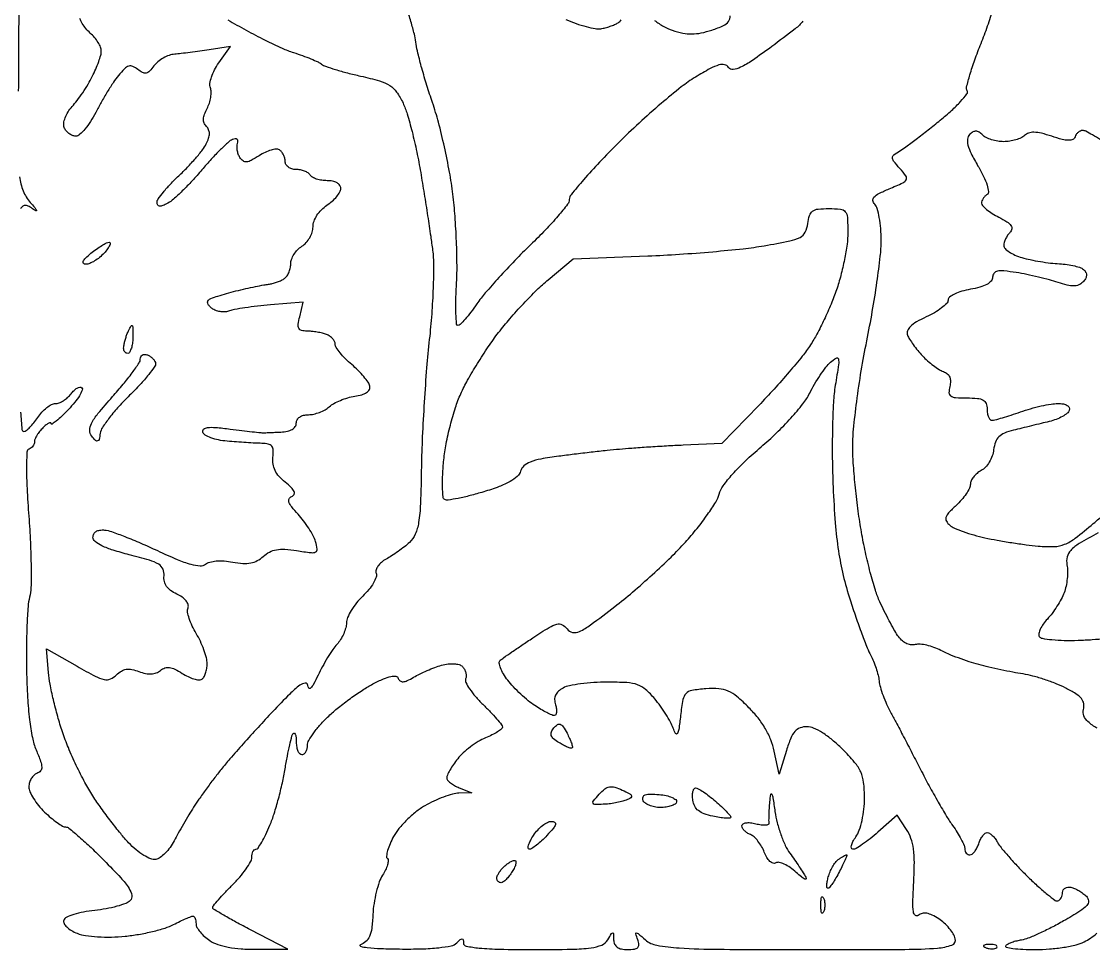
# Model space of a CAD drawing. Extents: x 0 to 102, y 0 to 135.
# Drawn here: x 20.61 to 36.9, y 0 to 14.09 of the extents above; entities that cross this region are included whole.
import ezdxf

# ---------------------------------------------------------------- set-up
doc = ezdxf.new("R2010")
doc.units = 0
doc.header["$MEASUREMENT"] = 0

msp = doc.modelspace()

# ---------------------------------------------------------------- linework, layer by layer
for points in [[(20.574759, 14.69925, -0.00007), (20.574095, 14.568277, -0.000003), (20.571814, 14.131445, -0.000005), (20.569095, 13.612605, -0.000004), (20.566051, 13.033596, 0.002312)], [(34.706906, 14.286603, -0.000007), (34.672027, 14.280646, -0.000002), (34.612564, 14.27049, -0.000002), (34.543914, 14.258766, -0.000002), (34.4745, 14.246912, 0.006245)], [(32.482394, 14.099053, -0.066329), (32.365047, 13.980682, -0.005141), (32.008062, 13.710989, -0.008087), (31.713341, 13.500345, -0.038771), (31.534943, 13.396569, -0.084772), (31.421309, 13.363866, -0.280088), (31.353572, 13.395351, 0.197918), (31.293142, 13.435856, 0.122006), (31.206382, 13.432114, 0.054295), (31.072835, 13.376532, 0.010844), (30.849042, 13.247037, 0.030763), (30.63475, 13.097978, 0.009237), (30.327568, 12.845616, 0.009221), (29.992592, 12.549049, 0.009878), (29.67652, 12.246918, 0.007569), (29.391699, 11.954975, 0.011177), (29.15155, 11.689613, 0.006604), (28.959711, 11.461853, 0.173405), (28.9332, 11.387709, -0.168433), (28.908465, 11.316365, -0.009931), (28.760916, 11.136614, -0.014094), (28.571395, 10.927115, -0.009858), (28.346702, 10.701466, 0.008458), (28.105387, 10.460478, 0.007769), (27.865305, 10.204631, 0.007788), (27.658283, 9.969784, 0.025235), (27.531496, 9.805225, -0.011302), (27.439569, 9.678778, -0.016533), (27.352581, 9.572145, -0.011961), (27.276786, 9.489345, -0.20417), (27.243589, 9.4752, -0.393488), (27.22121, 9.496038, -0.008695), (27.212536, 9.656829, -0.014964), (27.211224, 9.856426, -0.008953), (27.221011, 10.09351, 0.016585), (27.228573, 10.384367, 0.008277), (27.219835, 10.752582, 0.008207), (27.198192, 11.133931, 0.011973), (27.165581, 11.468895, 0.014802), (27.114593, 11.80491, 0.009628), (27.036795, 12.189778, 0.009684), (26.946284, 12.562739, 0.018138), (26.856423, 12.859835, -0.007236), (26.771132, 13.121125, -0.007468), (26.694372, 13.382056, -0.007258), (26.63456, 13.609957, -0.03144), (26.609633, 13.7475, 0.030593), (26.58648, 13.876494, 0.00981), (26.536725, 14.064755, 0.009746), (26.472993, 14.272629, 0.01075)], [(30.228616, 14.107291, 0.029449), (30.369009, 14.016257, 0.049443), (30.497366, 13.959308, 0.030482), (30.657099, 13.917187, 0.050257), (30.79595, 13.903752, 0.049694), (30.935782, 13.918246, 0.029055), (31.098675, 13.961698, 0.022759), (31.276295, 14.029425, 0.139525), (31.351332, 14.090986, 0.152852), (31.379159, 14.179957, 0.029005)], [(36.949862, 3.360655, -0.055071), (36.810462, 3.460334, -0.116317), (36.748719, 3.548974, -0.159481), (36.74288, 3.645324, 0.111567), (36.745842, 3.73353, 0.126693), (36.709833, 3.80988, 0.078991), (36.624864, 3.884464, 0.022755), (36.47243, 3.971185, 0.023837), (36.328014, 4.036385, 0.014669), (36.15256, 4.099851, 0.0147), (35.974948, 4.152533, 0.025368), (35.824165, 4.184391, -0.008167), (35.671653, 4.211172, -0.00468), (35.488544, 4.2482, -0.004674), (35.305102, 4.288881, -0.007756), (35.1513, 4.327024, -0.014556), (35.0043, 4.370525, -0.010362), (34.842212, 4.427415, -0.010474), (34.689721, 4.488183, -0.021859), (34.574284, 4.543077, 0.034564), (34.471908, 4.58861, 0.032106), (34.361702, 4.620922, 0.033676), (34.259894, 4.636692, 0.085743), (34.185676, 4.63039, -0.104078), (34.116456, 4.627039, -0.081099), (34.044804, 4.650854, -0.071732), (33.976947, 4.69991, -0.056057), (33.919032, 4.770133, -0.016825), (33.863793, 4.861458, -0.006208), (33.791904, 4.993701, -0.006145), (33.716928, 5.14013, -0.007353), (33.650061, 5.279899, -0.033071), (33.582927, 5.455375, -0.010273), (33.505192, 5.726994, -0.010221), (33.430572, 6.034915, -0.01109), (33.370787, 6.337399, -0.010061), (33.321741, 6.655816, -0.00729), (33.279449, 7.012165, -0.007369), (33.249198, 7.351878, -0.015923), (33.238122, 7.614, -0.0268), (33.250363, 7.897174, -0.008417), (33.298476, 8.318812, -0.008382), (33.368111, 8.788392, -0.009188), (33.451605, 9.241161, 0.007267), (33.535514, 9.68658, 0.007274), (33.606411, 10.134096, 0.007146), (33.656997, 10.526276, 0.028505), (33.6708, 10.768191, 0.020345), (33.663493, 10.947686, 0.024493), (33.641549, 11.115092, 0.024278), (33.609866, 11.25172, 0.127938), (33.571222, 11.317538, -0.164668), (33.544021, 11.372579, -0.226097), (33.560727, 11.424352, -0.08861), (33.635067, 11.479377, -0.016165), (33.79149, 11.550758, 0.00877), (33.998671, 11.641623, 0.165019), (34.049546, 11.68978, 0.284724), (34.045649, 11.746165, 0.026618), (33.954519, 11.859552, -0.012801), (33.857932, 11.973153, -0.172248), (33.840103, 12.023898, -0.23519), (33.861438, 12.066397, -0.025352), (33.955403, 12.129702, 0.022518), (34.04321, 12.188138, 0.004076), (34.200353, 12.30523, 0.004385), (34.382166, 12.44555, 0.00396), (34.567818, 12.593842, 0.014305), (34.738692, 12.740865, 0.022798), (34.875056, 12.877042, 0.018862), (34.972559, 12.99215, 0.314448), (34.975204, 13.039558, -0.20333), (34.966653, 13.095236, -0.009533), (35.018085, 13.282621, -0.014448), (35.091539, 13.507409, -0.009756), (35.187639, 13.759476, 0.01231), (35.287076, 14.024352, 0.013128), (35.371095, 14.288224, 0.012787)], [(23.746559, 14.118117, 0.009259), (24.024274, 13.960686, 0.008787), (24.312471, 13.810786, 0.00877), (24.571942, 13.6872, 0.030397), (24.7455, 13.620642, -0.01015), (24.881534, 13.574697, -0.01138), (25.010447, 13.524877, -0.010724), (25.118016, 13.477743, -0.058081), (25.172248, 13.444458, 0.083412), (25.232491, 13.411543, 0.009177), (25.38265, 13.36257, 0.011002), (25.565043, 13.311126, 0.008688), (25.764448, 13.263273, -0.014954), (26.053736, 13.190003, -0.072227), (26.208069, 13.12068, -0.099299), (26.311812, 13.021221, -0.041995), (26.408857, 12.853516, -0.037991), (26.471325, 12.689892, -0.010105), (26.545468, 12.420471, -0.010187), (26.617548, 12.109775, -0.010334), (26.676536, 11.797876, -0.001893), (26.729161, 11.476819, -0.001624), (26.782161, 11.138582, -0.001636), (26.82829, 10.831103, -0.004701), (26.857599, 10.6173, -0.031836), (26.871746, 10.393699, -0.009038), (26.865283, 10.045192, -0.009066), (26.843681, 9.65101, -0.009479), (26.808011, 9.2637, 0.007785), (26.7671, 8.835375, 0.004352), (26.729983, 8.313113, 0.00434), (26.701631, 7.784353, 0.007037), (26.687765, 7.334458, -0.004794), (26.67291, 6.770332, -0.030024), (26.645287, 6.483294, -0.062421), (26.59471, 6.307839, -0.104235), (26.506644, 6.182652, -0.019754), (26.429816, 6.116546, -0.012033), (26.334257, 6.04436, -0.012052), (26.235923, 5.977261, -0.020824), (26.150659, 5.926955, 0.051612), (26.080517, 5.87953, 0.065821), (26.027832, 5.822025, 0.080188), (25.99965, 5.763711, 0.165633), (26.001556, 5.713725, -0.183688), (26.001736, 5.655458, -0.043102), (25.958878, 5.565913, -0.038821), (25.888224, 5.464856, -0.029774), (25.796618, 5.365985, 0.031961), (25.701933, 5.262894, 0.032638), (25.621879, 5.149266, 0.034514), (25.566008, 5.041819, 0.102989), (25.5492, 4.961084, -0.067216), (25.538984, 4.88543, -0.035993), (25.507448, 4.796396, -0.035075), (25.461473, 4.708621, -0.04577), (25.407064, 4.636165, 0.03348), (25.342305, 4.554194, 0.012967), (25.263466, 4.43274, 0.01277), (25.184555, 4.296282, 0.015428), (25.117813, 4.164203, -0.011999), (25.051076, 4.029857, -0.075879), (25.005809, 3.968614, -0.447655), (24.979041, 3.970195, -0.158223), (24.963848, 4.011032, 0.432986), (24.924091, 4.045291, 0.134334), (24.841562, 4.012991, 0.036761), (24.687791, 3.879852, 0.006884), (24.42825, 3.612154, 0.003722), (24.207203, 3.374265, 0.003286), (23.980267, 3.123067, 0.003301), (23.778699, 2.893952, 0.01), (23.6457, 2.734415, 0.006548), (23.536492, 2.594232, 0.004708), (23.41809, 2.43498, 0.004755), (23.308274, 2.281285, 0.010233), (23.227257, 2.160393, 0.006849), (23.154666, 2.04364, 0.004228), (23.072362, 1.904481, 0.00424), (22.993345, 1.765563, 0.007595), (22.931157, 1.649948, -0.037522), (22.869977, 1.550901, -0.038277), (22.79505, 1.462813, -0.041145), (22.718161, 1.397099, -0.110614), (22.652413, 1.368942, -0.144515), (22.57737, 1.37668, -0.040762), (22.471473, 1.430643, -0.03685), (22.354559, 1.515247, -0.029267), (22.241406, 1.622494, -0.017099), (22.120474, 1.760521, -0.007979), (21.972891, 1.947063, -0.007894), (21.824119, 2.147892, -0.010946), (21.69764, 2.332805, -0.021897), (21.577266, 2.536276, -0.01191), (21.446599, 2.795682, -0.011847), (21.326034, 3.066313, -0.018374), (21.23629, 3.305705, -0.012393), (21.164548, 3.540002, -0.010042), (21.098933, 3.794555, -0.010178), (21.047906, 4.031827, -0.025749), (21.023288, 4.206529), (20.991589, 4.563758), (21.457921, 4.300576, 0.008128), (21.735504, 4.149814, 0.066508), (21.870735, 4.100685, 0.151882), (21.96497, 4.108791, 0.099863), (22.056344, 4.169487, -0.059207), (22.130903, 4.228208, -0.099715), (22.205435, 4.255421, -0.089103), (22.290594, 4.253169, -0.039809), (22.398608, 4.221671, 0.038052), (22.498985, 4.192017, 0.065533), (22.585716, 4.185037, 0.077818), (22.660439, 4.200643, 0.083067), (22.724967, 4.238189, -0.088131), (22.792515, 4.276588, -0.11892), (22.86217, 4.283886, -0.084451), (22.944792, 4.258251, -0.027679), (23.055466, 4.194191, 0.0318), (23.143545, 4.144174, 0.039869), (23.230974, 4.109942, 0.044353), (23.305998, 4.094356, 0.169025), (23.35199, 4.104577, 0.124101), (23.383547, 4.137103, 0.047424), (23.409958, 4.194909, 0.043246), (23.427927, 4.266066, 0.040677), (23.433884, 4.340743, 0.063011), (23.422331, 4.430814, 0.023951), (23.38467, 4.552, 0.023267), (23.330654, 4.681299, 0.026327), (23.266793, 4.799627, -0.027565), (23.206154, 4.912654, -0.032178), (23.161774, 5.026073, -0.033961), (23.137508, 5.124918, -0.135636), (23.143478, 5.186408, 0.17151), (23.144863, 5.238271, 0.092146), (23.113987, 5.295221, 0.070288), (23.054545, 5.350584, 0.045535), (22.972794, 5.397232, -0.048608), (22.878881, 5.451587, -0.085641), (22.816131, 5.515257, -0.098133), (22.783622, 5.589723, -0.082397), (22.779176, 5.67588, 0.133094), (22.763744, 5.776778, 0.154099), (22.699718, 5.849455, 0.06495), (22.557618, 5.91174, 0.009259), (22.2498, 5.995229, -0.013818), (22.00455, 6.064154, -0.036945), (21.835745, 6.130691, -0.054307), (21.731236, 6.195897, -0.23005), (21.6999, 6.2604, -0.123342), (21.712596, 6.311084, -0.132086), (21.747494, 6.348279, -0.105397), (21.803467, 6.368368, -0.058676), (21.876233, 6.369631, -0.059579), (21.979054, 6.346758, -0.008262), (22.184442, 6.270753, -0.009367), (22.425514, 6.171748, -0.007816), (22.67784, 6.057838, 0.009699), (22.979244, 5.923136, 0.03186), (23.184867, 5.85105, 0.049454), (23.326954, 5.825977, 0.194539), (23.410029, 5.852446, -0.114089), (23.472984, 5.884072, -0.040599), (23.573038, 5.899929, -0.036296), (23.693639, 5.900347, -0.029097), (23.822465, 5.883863, 0.028779), (23.977073, 5.863979, 0.063573), (24.095667, 5.8707, 0.076691), (24.194355, 5.905241, 0.06153), (24.286533, 5.970031, -0.064812), (24.381637, 6.035954, -0.076217), (24.485446, 6.070879, -0.059274), (24.614866, 6.077873, -0.023541), (24.791981, 6.058044, 0.008061), (25.011556, 6.026554, 0.143221), (25.081462, 6.037706, 0.326273), (25.105301, 6.081621, 0.040046), (25.080736, 6.194936, 0.048704), (25.043871, 6.284399, 0.020703), (24.978315, 6.39639, 0.020251), (24.897951, 6.511008, 0.025011), (24.813718, 6.610608, -0.018016), (24.717649, 6.721033, -0.084199), (24.6765, 6.794262, -0.203817), (24.679401, 6.844066, -0.183878), (24.717473, 6.879307, 0.172113), (24.753567, 6.91122, 0.238044), (24.755204, 6.953687, 0.095538), (24.713323, 7.01243, 0.020372), (24.6186, 7.095542, -0.042973), (24.526749, 7.183783, -0.066048), (24.465706, 7.275419, -0.07379), (24.435015, 7.371751, -0.071654), (24.433172, 7.47385, 0.040634), (24.437838, 7.580345, 0.160292), (24.415307, 7.641066, 0.171808), (24.362283, 7.674111, 0.048265), (24.263972, 7.686021, -0.007037), (24.166277, 7.689753, -0.002584), (24.028406, 7.697678, -0.002561), (23.877849, 7.707888, -0.003071), (23.736257, 7.719093, -0.028827), (23.606375, 7.737761, -0.037752), (23.491041, 7.770409, -0.041575), (23.403606, 7.810979, -0.184946), (23.368315, 7.853956, -0.299046), (23.380524, 7.89996, -0.154136), (23.437136, 7.925538, -0.051326), (23.560339, 7.9275, -0.009585), (23.785358, 7.903604, 0.001178), (23.961825, 7.881857, 0.00172), (24.117391, 7.863601, 0.000832), (24.249753, 7.848753, 0.030507), (24.2802, 7.847258, 0.006073), (24.307538, 7.847917, 0.000506), (24.378415, 7.850558, 0.000675), (24.462961, 7.853908, 0.00052), (24.55515, 7.857782, 0.041798), (24.652886, 7.87022, 0.080625), (24.726205, 7.898745, 0.111599), (24.771426, 7.94123, 0.14968), (24.7878, 7.9947, -0.133836), (24.80148, 8.044893, -0.108943), (24.839565, 8.085839, -0.089733), (24.89851, 8.112557, -0.061723), (24.971489, 8.1216, 0.055039), (25.051617, 8.130447, 0.036178), (25.140567, 8.15721, 0.036248), (25.224435, 8.196391, 0.056574), (25.28913, 8.242826, -0.059318), (25.358437, 8.291998, -0.027599), (25.458173, 8.339365, -0.026873), (25.569648, 8.378106, -0.03377), (25.676492, 8.401239, 0.035441), (25.781418, 8.424324, 0.0765), (25.856035, 8.459462, 0.117347), (25.897046, 8.503986, 0.182944), (25.90469, 8.554963, 0.099255), (25.879267, 8.613312, 0.022549), (25.8133, 8.699395, 0.022487), (25.726719, 8.793475, 0.020188), (25.628977, 8.883, -0.02095), (25.533123, 8.971065, -0.026214), (25.452284, 9.060777, -0.026026), (25.393917, 9.141003, -0.147253), (25.379237, 9.191199, 0.119919), (25.369651, 9.231992, 0.065745), (25.340467, 9.274577, 0.059604), (25.297296, 9.312411, 0.058603), (25.246181, 9.339249, 0.031748), (25.183147, 9.35895, 0.017165), (25.103528, 9.375516, 0.017035), (25.020977, 9.386874, 0.025674), (24.948469, 9.3906, -0.061652), (24.866902, 9.400696, -0.219046), (24.826874, 9.432905, -0.151534), (24.816955, 9.49392, -0.026577), (24.839507, 9.609459), (24.894437, 9.828319), (24.396968, 9.788053, 0.007379), (24.197202, 9.768913, 0.00864), (24.008354, 9.744692, 0.007772), (23.849771, 9.719037, 0.051266), (23.7726, 9.696982, -0.074557), (23.714879, 9.683347, -0.048859), (23.64642, 9.68434, -0.048224), (23.57824, 9.698767, -0.065432), (23.52125, 9.725289, -0.049683), (23.477586, 9.759565, -0.080901), (23.449341, 9.797145, -0.115751), (23.440387, 9.831836, -0.204669), (23.451213, 9.858813, -0.104784), (23.490737, 9.884516, -0.01051), (23.597194, 9.922986, -0.012833), (23.727569, 9.963327, -0.009869), (23.871763, 10.000865, -0.00375), (24.021354, 10.035488, -0.004017), (24.168061, 10.06705, -0.003812), (24.29452, 10.092192, -0.018847), (24.366287, 10.103108, 0.032819), (24.423037, 10.113368, 0.020759), (24.487588, 10.132349, 0.020832), (24.549727, 10.156391, 0.035704), (24.598937, 10.182148, 0.094536), (24.638869, 10.218762, 0.052843), (24.672573, 10.275682, 0.050102), (24.695466, 10.342759, 0.057257), (24.7032, 10.410076, -0.087565), (24.715614, 10.480419, -0.053008), (24.752902, 10.556581, -0.051051), (24.807677, 10.62669, -0.061909), (24.8724, 10.679233, 0.070576), (24.937132, 10.733664, 0.05249), (24.991898, 10.809438, 0.053032), (25.029109, 10.893901, 0.077408), (25.0416, 10.9741, -0.08875), (25.056694, 11.058469, -0.054794), (25.101884, 11.148871, -0.051369), (25.169914, 11.233745, -0.053158), (25.2531, 11.30188, 0.035579), (25.334035, 11.363556, 0.039402), (25.402472, 11.434171, 0.042987), (25.450105, 11.503046, 0.130517), (25.4646, 11.55763, 0.162455), (25.449184, 11.603824, 0.102988), (25.406174, 11.64165, 0.078699), (25.339936, 11.666508, 0.05053), (25.258093, 11.6748, -0.037634), (25.175212, 11.681047, -0.041396), (25.096888, 11.699651, -0.045439), (25.033704, 11.726871, -0.130646), (24.9993, 11.7594, 0.111412), (24.967488, 11.791849, 0.050262), (24.914137, 11.819149, 0.046318), (24.849498, 11.837733, 0.046881), (24.782807, 11.844, -0.072596), (24.720059, 11.853159, -0.087407), (24.666836, 11.87981, -0.100487), (24.631256, 11.919419, -0.133682), (24.6186, 11.965907, 0.06434), (24.612051, 12.016587, 0.051791), (24.592656, 12.068038, 0.053416), (24.564086, 12.112541, 0.085149), (24.53028, 12.142399, 0.1639), (24.481499, 12.153752, 0.046216), (24.403742, 12.13891, 0.0413), (24.313638, 12.10463, 0.033501), (24.223537, 12.053869, -0.018862), (24.104476, 11.982124, -0.102187), (24.032817, 11.959884, -0.184205), (23.979955, 11.974347, -0.093292), (23.932046, 12.025427, -0.055584), (23.906831, 12.076801, -0.045106), (23.89134, 12.136213, -0.046772), (23.887181, 12.194339, -0.082335), (23.89608, 12.241542, 0.094277), (23.90205, 12.277923, 0.230071), (23.889884, 12.301428, 0.188598), (23.861254, 12.309293, 0.065511), (23.818886, 12.299123, 0.092909), (23.755952, 12.260391, 0.010724), (23.63497, 12.145766, 0.012615), (23.496175, 12.00139, 0.009982), (23.353291, 11.838645, -0.011451), (23.206723, 11.672688, -0.012504), (23.056837, 11.518531, -0.012019), (22.922466, 11.393251, -0.058809), (22.837397, 11.333936, -0.023863), (22.759108, 11.296727, -0.113525), (22.710572, 11.288402, -0.248393), (22.683448, 11.304776, -0.136012), (22.6728, 11.343197, -0.154594), (22.689953, 11.397348, -0.017095), (22.769337, 11.502271, -0.019552), (22.875574, 11.623157, -0.014641), (23.001436, 11.748023, 0.013383), (23.133879, 11.878759, 0.013106), (23.260091, 12.017287, 0.013101), (23.364351, 12.144515, 0.047279), (23.420476, 12.23289, 0.037117), (23.456363, 12.318453, 0.079084), (23.46812, 12.389025, 0.101529), (23.456453, 12.448061, 0.097284), (23.422403, 12.498757, -0.10344), (23.388927, 12.549936, -0.103215), (23.378729, 12.610282, -0.078095), (23.393053, 12.683123, -0.035353), (23.432877, 12.772128, 0.044002), (23.467112, 12.852329, 0.039397), (23.488337, 12.9403, 0.041566), (23.494523, 13.022725, 0.089798), (23.482722, 13.084991, -0.132484), (23.475881, 13.1512, -0.041854), (23.500118, 13.248505, -0.038452), (23.546677, 13.357216, -0.03433), (23.610899, 13.461931), (23.788182, 13.710902), (23.463141, 13.66158, -0.003337), (23.324246, 13.641451, -0.002741), (23.175657, 13.621758, -0.002768), (23.038918, 13.605167, -0.00733), (22.940912, 13.595279, 0.064121), (22.856807, 13.577004, 0.042989), (22.767156, 13.53611, 0.042957), (22.685721, 13.480429, 0.063561), (22.626306, 13.417697, -0.0329), (22.559168, 13.337513, -0.149667), (22.506669, 13.308091, -0.177814), (22.452057, 13.31569, -0.050672), (22.379822, 13.364209, 0.069295), (22.305596, 13.410164, 0.182988), (22.244195, 13.413483, 0.121276), (22.179342, 13.373782, 0.023563), (22.086819, 13.271012, 0.023813), (22.011316, 13.169232, 0.009653), (21.917906, 13.023924, 0.009525), (21.823261, 12.863485, 0.011957), (21.742006, 12.71115, -0.025549), (21.663696, 12.57348, -0.033616), (21.577949, 12.457218, -0.035635), (21.496681, 12.374063, -0.183426), (21.43751, 12.3516, -0.095086), (21.386489, 12.361391, -0.066842), (21.335413, 12.390141, -0.064585), (21.292029, 12.432647, -0.075199), (21.263542, 12.482805, -0.126989), (21.256238, 12.546722, -0.055515), (21.277483, 12.630009, -0.049632), (21.321444, 12.718768, -0.045366), (21.383201, 12.800055, 0.024622), (21.458153, 12.890656, 0.012619), (21.543452, 13.010982, 0.01251), (21.625247, 13.139604, 0.018393), (21.690004, 13.256849, 0.015784), (21.742368, 13.36916, 0.016588), (21.786616, 13.482724, 0.016455), (21.818204, 13.5829, 0.068243), (21.8268, 13.645587, 0.102935), (21.815164, 13.701507, 0.03693), (21.777098, 13.773897, 0.034746), (21.722348, 13.849398, 0.034603), (21.6576, 13.9167, -0.037426), (21.592855, 13.984764, -0.036075), (21.538102, 14.062525, -0.038294), (21.50019, 14.13813, -0.09737)], [(28.881048, 14.123842, 0.018735), (29.036206, 14.062049, 0.020127), (29.191923, 14.01366, 0.020141), (29.328222, 13.983071, 0.083921), (29.412104, 13.981977, 0.026145), (29.479476, 13.996103, 0.018567), (29.553324, 14.018632, 0.01881), (29.622391, 14.045487, 0.037377), (29.674357, 14.072751, 0.096639), (29.719791, 14.115126, 0.179974)], [(36.998483, 12.295608, 0.01524), (36.879385, 12.36927, 0.01292), (36.77765, 12.42453, 0.118488), (36.729095, 12.4362, 0.104585), (36.694879, 12.428964, 0.070335), (36.66086, 12.407765, 0.066367), (36.632192, 12.376403, 0.071688), (36.613634, 12.339401, -0.204844), (36.579313, 12.300729, -0.117206), (36.517209, 12.287654, -0.058268), (36.417084, 12.301994, -0.015031), (36.260395, 12.348532, 0.018753), (36.103227, 12.393943, 0.053643), (35.990698, 12.40941, 0.082114), (35.907968, 12.398219, 0.122376), (35.845691, 12.360731, -0.087471), (35.794269, 12.324722, -0.036527), (35.71488, 12.294534, -0.034716), (35.623088, 12.273915, -0.037905), (35.532, 12.267, -0.040779), (35.440337, 12.274488, -0.035729), (35.346832, 12.296821, -0.03742), (35.265059, 12.329547, -0.082665), (35.21052, 12.36852, 0.052259), (35.156945, 12.41193, 0.137914), (35.110235, 12.426505, 0.144729), (35.064231, 12.414311, 0.059778), (35.01308, 12.37412, 0.169667), (34.980751, 12.307068, 0.093799), (34.987544, 12.215337, 0.052538), (35.036951, 12.086407, 0.014792), (35.14045, 11.897183, -0.018186), (35.226248, 11.73776, -0.037207), (35.279277, 11.606129, -0.048404), (35.300321, 11.508292, -0.290901), (35.27867, 11.46359, 0.058987), (35.24613, 11.437735, 0.050577), (35.218589, 11.403712, 0.053058), (35.199823, 11.367078, 0.092104), (35.1936, 11.33358, 0.195224), (35.209067, 11.295477, 0.02956), (35.271009, 11.238862, 0.029441), (35.3562, 11.177718, 0.021606), (35.457121, 11.119873, -0.021499), (35.5796, 11.049707, -0.093908), (35.640401, 10.993008, -0.20093), (35.652881, 10.941213, -0.157602), (35.626321, 10.889281, 0.047593), (35.590221, 10.845566, 0.037541), (35.559707, 10.792287, 0.038717), (35.538788, 10.737981, 0.072698), (35.532, 10.691541, 0.197107), (35.550574, 10.646255, 0.050627), (35.612767, 10.594801, 0.043688), (35.701684, 10.545914, 0.032499), (35.80695, 10.507442, 0.019288), (35.933532, 10.475544, 0.011182), (36.087708, 10.446545, 0.011167), (36.243832, 10.42435, 0.018424), (36.37662, 10.41343, -0.024047), (36.495442, 10.402314, -0.02651), (36.60878, 10.380001, -0.027239), (36.702552, 10.350804, -0.107684), (36.75309, 10.31835, -0.098198), (36.780879, 10.276813, -0.126058), (36.787411, 10.231471, -0.109057), (36.771297, 10.183644, -0.060866), (36.733265, 10.135025, -0.095896), (36.669435, 10.091899, -0.096529), (36.594273, 10.075838, -0.065651), (36.495881, 10.087009, -0.021963), (36.356795, 10.128225, 0.016403), (36.22589, 10.168604, 0.00807), (36.057033, 10.211767, 0.007998), (35.880076, 10.25099, 0.011542), (35.72235, 10.279536, 0.013094), (35.534772, 10.304017, 0.074349), (35.434452, 10.299517, 0.180669), (35.383008, 10.267924, 0.167176), (35.3628, 10.209172, -0.185806), (35.340496, 10.151225, -0.084643), (35.275721, 10.100215, -0.056991), (35.170199, 10.057538, -0.02578), (35.0244, 10.0251, 0.028862), (34.894789, 9.995425, 0.042021), (34.785405, 9.953404, 0.049321), (34.708331, 9.90622, 0.234909), (34.686, 9.861312, -0.195205), (34.665475, 9.810743, -0.035554), (34.588495, 9.742047, -0.033585), (34.481174, 9.670132, -0.024904), (34.354067, 9.605016, 0.022509), (34.20586, 9.529985, 0.064616), (34.113714, 9.460989, 0.109994), (34.070376, 9.394831, 0.183838), (34.070559, 9.329138, 0.048427), (34.101113, 9.26796, 0.016214), (34.156977, 9.184956, 0.015962), (34.225139, 9.096535, 0.017571), (34.296743, 9.015517, 0.022564), (34.375181, 8.939952, 0.01955), (34.463844, 8.867882, 0.020004), (34.549384, 8.80893, 0.052898), (34.615983, 8.776121, -0.087525), (34.67424, 8.74225, -0.117755), (34.710316, 8.693301, -0.105154), (34.72278, 8.628893, -0.059419), (34.711866, 8.549775, 0.064825), (34.699922, 8.455713, 0.249363), (34.726855, 8.405452, 0.132657), (34.799692, 8.3808, 0.015644), (34.972233, 8.3754, -0.021111), (35.132992, 8.36861, -0.105568), (35.218804, 8.342554, -0.179151), (35.262841, 8.291435, -0.089379), (35.2782, 8.2062, 0.041787), (35.283623, 8.14142, 0.06134), (35.299927, 8.086703, 0.080607), (35.323877, 8.049581, 0.212348), (35.352164, 8.037, 0.065252), (35.398432, 8.043064, 0.006014), (35.510054, 8.074277, 0.007677), (35.642654, 8.115301, 0.005946), (35.7858, 8.1639, -0.015826), (35.938754, 8.21248, -0.013983), (36.100894, 8.253523, -0.014186), (36.249095, 8.28227, -0.040828), (36.353386, 8.2908, -0.040518), (36.436748, 8.284034, -0.094402), (36.495353, 8.262626, -0.156302), (36.524881, 8.22911, -0.185557), (36.526775, 8.187225, -0.146458), (36.495641, 8.142924, -0.03959), (36.423483, 8.094797, -0.036536), (36.328981, 8.050765, -0.030856), (36.223625, 8.018025, -0.000196), (36.100904, 7.988095, -0.000113), (35.953142, 7.952155, -0.000113), (35.804779, 7.916139, -0.000189), (35.68005, 7.885941, 0.036134), (35.541727, 7.841724, 0.098923), (35.456235, 7.785853, 0.113598), (35.405554, 7.706526, 0.056623), (35.378328, 7.589808, -0.058355), (35.355976, 7.495461, -0.047853), (35.311369, 7.401886, -0.049698), (35.25258, 7.322889, -0.085282), (35.187978, 7.272591, 0.052298), (35.12541, 7.230162, 0.051067), (35.072451, 7.175366, 0.055489), (35.036272, 7.117072, 0.111605), (35.0244, 7.064547, -0.117071), (35.01024, 7.0049, -0.031685), (34.960859, 6.920526, -0.030257), (34.890881, 6.829112, -0.027325), (34.808091, 6.743474, 0.017181), (34.69455, 6.630697, 0.111029), (34.653763, 6.5616, 0.212915), (34.659933, 6.504399, 0.087987), (34.711356, 6.443662, 0.071637), (34.783299, 6.399584, 0.016079), (34.917414, 6.346868, 0.01636), (35.077658, 6.295602, 0.015187), (35.244916, 6.253508, 0.009361), (35.432066, 6.216066, 0.005792), (35.653232, 6.17875, 0.005808), (35.872609, 6.146951, 0.010399), (36.053589, 6.12668, 0.030044), (36.29475, 6.119282, 0.089838), (36.455562, 6.153322, 0.067672), (36.61842, 6.247203, 0.012127), (36.891167, 6.468811, -0.012936), (37.066101, 6.610477, -0.019949)], [(20.586048, 11.735256, 0.06876), (20.639983, 11.519368, 0.08619), (20.748391, 11.344156, -0.009042), (20.814928, 11.266423, -0.06391), (20.841378, 11.224441, -0.689959), (20.833546, 11.216418, -0.060496), (20.797982, 11.237318, 0.034557), (20.728325, 11.283259, 0.114147), (20.675926, 11.298706, 0.168849), (20.634152, 11.28691, 0.102225), (20.598476, 11.249172, 0.119148)], [(20.600424, 8.159802, 0.005227), (20.6204, 7.894648, 0.389344), (20.649652, 7.8678, 0.168082), (20.686514, 7.880552, 0.029521), (20.742232, 7.929928, 0.029127), (20.803239, 7.998318, 0.022536), (20.86168, 8.0793, -0.039032), (20.924236, 8.160226, -0.04148), (20.997444, 8.228672, -0.045269), (21.070018, 8.276055, -0.122591), (21.129253, 8.2908, 0.092444), (21.186506, 8.301477, 0.047272), (21.252127, 8.334251, 0.044765), (21.31548, 8.382127, 0.050745), (21.366406, 8.438717, -0.041465), (21.411953, 8.491253, -0.06678), (21.459386, 8.526591, -0.094991), (21.501195, 8.540331, -0.232432), (21.531049, 8.530151, -0.310971), (21.538006, 8.49244, -0.033725), (21.494253, 8.410012, -0.031939), (21.422445, 8.309274, -0.019902), (21.326466, 8.200486, -0.01047), (21.226235, 8.099907, -0.020871), (21.142088, 8.025439, -0.024843), (21.080361, 7.980144, -0.597448), (21.0654, 7.988195, 0.404924), (21.054118, 7.999842, 0.12857), (21.028123, 7.993922, 0.05385), (20.987283, 7.96674, 0.022642), (20.9385, 7.922186, 0.029796), (20.889935, 7.867459, 0.03094), (20.848877, 7.808007, 0.032546), (20.82012, 7.752426, 0.103464), (20.8116, 7.711693, -0.088286), (20.805538, 7.67763, -0.06873), (20.787821, 7.644372, -0.068239), (20.761592, 7.616939, -0.08428), (20.730651, 7.5999, 0.306528), (20.696917, 7.554658, 0.01007), (20.690826, 7.317665, 0.01424), (20.698078, 7.001343, 0.00606), (20.724977, 6.578456, -0.007385), (20.749198, 6.181049, -0.008993), (20.75968, 5.8084, -0.007772), (20.757989, 5.495759, -0.060574), (20.737409, 5.351756, 0.048156), (20.713794, 5.211422, 0.007231), (20.697786, 4.92594, 0.008065), (20.689172, 4.587214, 0.006884), (20.690768, 4.23, 0.009798), (20.705932, 3.829386, 0.015961), (20.736287, 3.49054, 0.018606), (20.779816, 3.21817, 0.050095), (20.836906, 3.030823, -0.011565), (20.904934, 2.85686, -0.08057), (20.922021, 2.767457, -0.1881), (20.902454, 2.712806, -0.122794), (20.84692, 2.673928, 0.100801), (20.801065, 2.644708, 0.066822), (20.762227, 2.595595, 0.063472), (20.735958, 2.53497, 0.070643), (20.727, 2.471883, 0.105012), (20.743024, 2.39643, 0.033945), (20.796701, 2.294911, 0.032135), (20.873473, 2.187028, 0.03103), (20.964279, 2.088528, 0.016058), (21.061184, 2.00148, 0.020487), (21.156127, 1.927978, 0.018886), (21.238778, 1.873821, 0.136409), (21.284177, 1.8612, -0.173619), (21.335097, 1.842969, -0.006753), (21.489848, 1.712326, -0.011325), (21.670152, 1.548589, -0.007678), (21.868313, 1.354395, -0.008187), (22.122748, 1.088715, -0.042828), (22.247072, 0.929119, -0.099029), (22.289864, 0.821603, -0.246511), (22.265438, 0.743198, -0.107296), (22.19828, 0.699998, -0.022199), (22.063819, 0.656413, -0.02238), (21.900002, 0.619037, -0.019456), (21.725669, 0.594353, 0.021582), (21.556384, 0.569649, 0.030057), (21.407984, 0.532047, 0.0303), (21.294519, 0.488189, 0.208614), (21.255569, 0.444671, 0.207677), (21.259861, 0.397549, 0.075398), (21.301408, 0.342994, 0.058712), (21.371223, 0.289683, 0.041025), (21.460374, 0.246306, 0.056345), (21.587716, 0.212665, 0.021374), (21.770869, 0.193742, 0.020325), (21.979011, 0.189668, 0.019845), (22.188472, 0.20241, 0.01817), (22.393675, 0.230654, 0.01579), (22.606222, 0.274778, 0.016071), (22.796104, 0.327004, 0.044205), (22.924521, 0.379625, -0.007096), (23.022701, 0.428642, -0.009571), (23.112961, 0.470007, -0.007002), (23.189167, 0.50192, -0.095937), (23.218499, 0.5076, -0.227725), (23.236308, 0.499045, -0.074478), (23.25134, 0.473181, -0.056706), (23.261601, 0.4353, -0.037824), (23.265, 0.39043, 0.129345), (23.27933, 0.335963, 0.04334), (23.326254, 0.267543, 0.039712), (23.393729, 0.197561, 0.03607), (23.473523, 0.13663, 0.064635), (23.593548, 0.078511, 0.033586), (23.754881, 0.036505, 0.029014), (23.949389, 0.011163, 0.020014), (24.171473, 0.004161), (24.6609, 0.008322), (24.08985, 0.301427, -0.0057), (23.87095, 0.416955, -0.009051), (23.686546, 0.521345, -0.003622), (23.532756, 0.613627, -0.261501), (23.5188, 0.638487, -0.175151), (23.528723, 0.665945, -0.005712), (23.605779, 0.756508, -0.010323), (23.701436, 0.86189, -0.006923), (23.8149, 0.97854, 0.019282), (23.928265, 1.101002, 0.023606), (24.024021, 1.224109, 0.023055), (24.093447, 1.332958, 0.131161), (24.111, 1.39872, -0.049145), (24.115681, 1.446226, -0.068919), (24.129638, 1.486445, -0.08884), (24.150222, 1.513585, -0.187064), (24.17445, 1.523117, 0.247395), (24.206387, 1.540154, 0.016665), (24.263302, 1.630459, 0.020855), (24.325775, 1.748338, 0.013891), (24.387826, 1.888091, 0.021465), (24.451049, 2.062835, 0.010498), (24.51726, 2.290323, 0.010394), (24.576305, 2.530096, 0.014831), (24.617919, 2.745318, -0.006909), (24.651893, 2.937292, -0.009899), (24.687714, 3.106371, -0.00619), (24.72209, 3.246269, -0.133808), (24.742944, 3.282744, -0.397213), (24.759825, 3.283237, -0.133397), (24.774623, 3.260579, -0.055293), (24.784687, 3.211655, -0.0231), (24.7878, 3.1443, 0.044202), (24.794015, 3.074133, 0.064016), (24.812651, 3.014844, 0.083831), (24.840067, 2.974744, 0.203711), (24.8724, 2.961, 0.162259), (24.90467, 2.971755, 0.096246), (24.932149, 3.002125, 0.077599), (24.950712, 3.047456, 0.058514), (24.957, 3.100999, -0.132244), (24.976596, 3.173795, -0.025503), (25.05171, 3.289218, -0.025536), (25.155985, 3.418436, -0.021131), (25.279419, 3.545149, -0.019497), (25.428284, 3.674995, -0.012628), (25.609823, 3.813868, -0.0127), (25.794318, 3.94073, -0.02339), (25.951441, 4.032833, -0.015781), (26.112574, 4.11104, -0.051131), (26.225347, 4.148178, -0.098285), (26.298725, 4.149648, -0.26754), (26.337069, 4.117433, 0.147437), (26.365825, 4.078969, 0.179355), (26.408774, 4.066566, 0.092575), (26.472793, 4.08349, 0.02311), (26.568711, 4.134562, -0.020897), (26.660205, 4.183799, -0.011936), (26.774392, 4.235897, -0.011907), (26.891977, 4.28291, -0.019313), (26.994205, 4.316552, -0.037158), (27.092624, 4.337017, -0.048992), (27.184172, 4.340023, -0.057336), (27.260024, 4.32625, -0.123428), (27.310629, 4.295931, -0.071226), (27.340915, 4.255523, -0.060592), (27.360696, 4.205989, -0.06289), (27.367502, 4.155232, -0.093795), (27.359533, 4.111282, 0.211952), (27.362362, 4.056212, 0.03083), (27.420501, 3.957139, 0.030437), (27.508533, 3.842098, 0.021751), (27.619944, 3.724295, -0.009301), (27.734137, 3.60942, -0.013405), (27.830446, 3.503308, -0.009098), (27.905874, 3.41229, -0.170063), (27.918, 3.377668, -0.230257), (27.904257, 3.349407, -0.024209), (27.842604, 3.305659, -0.026064), (27.759661, 3.258541, -0.017951), (27.661333, 3.213612, 0.038585), (27.550924, 3.157552, 0.024337), (27.431201, 3.076412, 0.024397), (27.320617, 2.984569, 0.040627), (27.238333, 2.89584, 0.016016), (27.174649, 2.809314, 0.019446), (27.12086, 2.724197, 0.018357), (27.081578, 2.650189, 0.113298), (27.072, 2.608465, 0.179322), (27.084741, 2.574082, 0.046492), (27.127915, 2.532373, 0.041236), (27.189482, 2.490901, 0.032055), (27.26235, 2.456036), (27.4527, 2.379525), (27.257961, 2.374162, 0.061116), (27.161153, 2.35957, 0.020642), (27.02522, 2.315581, 0.020179), (26.877494, 2.254062, 0.021823), (26.739115, 2.182268, 0.037353), (26.604008, 2.090449, 0.02615), (26.466036, 1.968493, 0.026496), (26.345509, 1.836937, 0.048711), (26.26461, 1.716462, 0.022491), (26.211091, 1.605392, 0.03258), (26.174897, 1.502719, 0.034004), (26.157508, 1.419418, 0.23499), (26.170402, 1.380998, -0.216696), (26.18344, 1.346213, -0.05231), (26.172606, 1.284109, -0.044274), (26.143747, 1.20875, -0.031466), (26.098997, 1.130069, 0.061299), (26.048472, 1.027473, 0.023093), (26.002786, 0.873798, 0.022464), (25.967973, 0.700159, 0.02542), (25.95065, 0.531116, -0.017757), (25.932596, 0.323644, -0.067574), (25.899592, 0.198193, -0.111623), (25.844745, 0.120469, -0.105279), (25.7607, 0.071883, 0.744558), (25.761208, 0.050352, 0.04032), (25.866106, 0.03055, 0.016823), (26.074269, 0.015465, 0.006921), (26.35713, 0.008433, 0.009453), (26.692205, 0.011077, 0.020038), (26.951127, 0.028416, 0.021887), (27.141376, 0.057307, 0.148816), (27.22428, 0.10152, -0.018208), (27.276848, 0.150393, -0.180052), (27.30465, 0.16074, -0.354955), (27.321044, 0.147424, -0.051663), (27.3258, 0.10152, 0.359847), (27.366879, 0.051833, 0.023262), (27.566387, 0.023189, 0.019004), (27.878789, 0.005023, 0.00502), (28.379096, 0, 0.004031), (28.974239, 0.004798, 0.028276), (29.263512, 0.025854, 0.064141), (29.427465, 0.068997, 0.165993), (29.518624, 0.14805, -0.004477), (29.575752, 0.244144, -0.262137), (29.592904, 0.2538, -0.400998), (29.604457, 0.242759, -0.006989), (29.607427, 0.14805, 0.102282), (29.622054, 0.083015, 0.134503), (29.66072, 0.036404, 0.105712), (29.725859, 0.008843, 0.047442), (29.818845, 0, 0.031092), (29.922222, 0.006435, 0.161023), (29.973231, 0.030676, 0.227392), (29.989911, 0.074899, 0.065892), (29.9737, 0.14805, -0.009815), (29.941978, 0.240644, -0.508351), (29.951573, 0.2538, -0.178359), (29.977397, 0.244286, -0.00331), (30.088766, 0.14805, 0.136806), (30.263474, 0.064232, 0.02883), (30.602882, 0.024078, 0.013474), (31.202265, 0.004189, 0.001556), (32.548591, 0, 0.001047), (34.030788, 0.003105, 0.017304), (34.524742, 0.022277, 0.067466), (34.745194, 0.068832, 0.388934), (34.796143, 0.16526, 0.07485), (34.764783, 0.238372, 0.03508), (34.704426, 0.322072, 0.033762), (34.627516, 0.402606, 0.040241), (34.544602, 0.46702, 0.032116), (34.444702, 0.523667, 0.072082), (34.361813, 0.550009, 0.099069), (34.292504, 0.547672, 0.115896), (34.233713, 0.5184, -0.374267), (34.188875, 0.519455, -0.175193), (34.159733, 0.574869, -0.041773), (34.15162, 0.725593, -0.006682), (34.164336, 1.020597, 0.01263), (34.173645, 1.318979, 0.034966), (34.160222, 1.528496, 0.049085), (34.122543, 1.688001, 0.062575), (34.056178, 1.823633), (33.914833, 2.039353), (33.620673, 1.781076, -0.013472), (33.501704, 1.682167, -0.017613), (33.387526, 1.598669, -0.015291), (33.289254, 1.536284, -0.134565), (33.240059, 1.5228, -0.333178), (33.218632, 1.538861, -0.130863), (33.217687, 1.578032, -0.064378), (33.240819, 1.638619, -0.029438), (33.285303, 1.710824, 0.069689), (33.336971, 1.812072, 0.028478), (33.379119, 1.961021, 0.027023), (33.407502, 2.131691, 0.027697), (33.417, 2.303024, 0.027727), (33.403927, 2.538584, 0.079344), (33.360434, 2.696205, 0.070691), (33.266943, 2.84247, 0.01888), (33.0786, 3.0456, 0.023624), (32.927882, 3.182711, 0.032061), (32.778923, 3.290595, 0.036249), (32.644649, 3.362259, 0.104828), (32.542091, 3.384, 0.08803), (32.437703, 3.365478, 0.127577), (32.36107, 3.312486, 0.081777), (32.29808, 3.209477, 0.020792), (32.231784, 3.02445), (32.119585, 2.6649), (32.046462, 3.01308, 0.044147), (31.995062, 3.182088, 0.036105), (31.911899, 3.351791, 0.03416), (31.799787, 3.517034, 0.030253), (31.661889, 3.672711, 0.019843), (31.478465, 3.842127, 0.073323), (31.345216, 3.925602, 0.086907), (31.205753, 3.959715, 0.035008), (31.008969, 3.959031, 0.021162), (30.794132, 3.934045, 0.164657), (30.70611, 3.887718, 0.146462), (30.659062, 3.794882, 0.01566), (30.623301, 3.5532, -0.005261), (30.59655, 3.342187, -0.098993), (30.574764, 3.279395, -0.582813), (30.548949, 3.279805, -0.04002), (30.511706, 3.363306, 0.040253), (30.471164, 3.454088, 0.015736), (30.401486, 3.572483, 0.015457), (30.317691, 3.696472, 0.018571), (30.231134, 3.807456, 0.037329), (30.093341, 3.948391, 0.096092), (29.971016, 4.020136, 0.070863), (29.809144, 4.052505, 0.013969), (29.512318, 4.0608, 0.016015), (29.306438, 4.054204, 0.017116), (29.105946, 4.034435, 0.016925), (28.935454, 4.005808, 0.072927), (28.838973, 3.971048, 0.058914), (28.767246, 3.921014, 0.104501), (28.724623, 3.863258, 0.111228), (28.710536, 3.795835, 0.07307), (28.723335, 3.717248, -0.03675), (28.738307, 3.654402, -0.066226), (28.739794, 3.601553, -0.104674), (28.728459, 3.566494, -0.270728), (28.706251, 3.553757, -0.101522), (28.666824, 3.562178, -0.01414), (28.590896, 3.59802, -0.015696), (28.502426, 3.646433, -0.012734), (28.410658, 3.703656, -0.027277), (28.310483, 3.777864, -0.015014), (28.19601, 3.878698, -0.014931), (28.085709, 3.988258, -0.023103), (27.997922, 4.089832, -0.030997), (27.931976, 4.185291, -0.046893), (27.888188, 4.276207, -0.058526), (27.870167, 4.350419, -0.248215), (27.885964, 4.391721, -0.026042), (27.935225, 4.430495, -0.002457), (28.061302, 4.518584, -0.003141), (28.212898, 4.621996, -0.002468), (28.378473, 4.732241, -0.008031), (28.628514, 4.891254, -0.074219), (28.746263, 4.941343, -0.190137), (28.825829, 4.931607, -0.110923), (28.899206, 4.867447, 0.192958), (28.982184, 4.815633, 0.155116), (29.087343, 4.829469, 0.049437), (29.257531, 4.930881, 0.005346), (29.623134, 5.207015, 0.012317), (29.893959, 5.427009, 0.008136), (30.194619, 5.692364, 0.008189), (30.478655, 5.960041, 0.01569), (30.696058, 6.185464, 0.014809), (30.873451, 6.393403, 0.01611), (31.033108, 6.605855, 0.015756), (31.157698, 6.795717, 0.072486), (31.209361, 6.916392, -0.094039), (31.268975, 7.040656, -0.022986), (31.412528, 7.217886, -0.021346), (31.608292, 7.419998, -0.014836), (31.845382, 7.631745, 0.017482), (32.077301, 7.841091, 0.016379), (32.299297, 8.070582, 0.016605), (32.482701, 8.287081, 0.052593), (32.584191, 8.44734, -0.017738), (32.658367, 8.584774, -0.01561), (32.745163, 8.72272, -0.015876), (32.831317, 8.842239, -0.044756), (32.901133, 8.917818, -0.047576), (32.987261, 8.982009, -0.518424), (33.020719, 8.967421, -0.088438), (33.022975, 8.882844, -0.003304), (32.973268, 8.567523, 0.027334), (32.945293, 8.310244, 0.007973), (32.930272, 7.912075, 0.007986), (32.927669, 7.462478, 0.008472), (32.939625, 7.0218, 0.008634), (32.973075, 6.477095, 0.017676), (33.021724, 6.052012, 0.020958), (33.093338, 5.682054, 0.019788), (33.196791, 5.312126, 0.005302), (33.285083, 5.048228, 0.005834), (33.376272, 4.794592, 0.005463), (33.459037, 4.579759, 0.02928), (33.512144, 4.466126, -0.027194), (33.553867, 4.377815, -0.017955), (33.592485, 4.272374, -0.018086), (33.62272, 4.166833, -0.033079), (33.638453, 4.078727, 0.043609), (33.657241, 3.984953, 0.017007), (33.698715, 3.85934, 0.016683), (33.753087, 3.725655, 0.019901), (33.813422, 3.603704, -0.003431), (33.892374, 3.456527, -0.001033), (34.010413, 3.231691, -0.001036), (34.141778, 2.978936, -0.001125), (34.268507, 2.732506, 0.006151), (34.397538, 2.48768, 0.005698), (34.535814, 2.239742, 0.005694), (34.663895, 2.021903, 0.018969), (34.754957, 1.883169, -0.015452), (34.825725, 1.776987, -0.018441), (34.885502, 1.672607, -0.017448), (34.92908, 1.582006, -0.103728), (34.9398, 1.53089, 0.083773), (34.945773, 1.495492, 0.092988), (34.962977, 1.465428, 0.10053), (34.988604, 1.445323, 0.116732), (35.018699, 1.4382, 0.170109), (35.052784, 1.450142, 0.058089), (35.090196, 1.487903, 0.0497), (35.124932, 1.542647, 0.039709), (35.1513, 1.6074, -0.038213), (35.177445, 1.672158, -0.048443), (35.211529, 1.726898, -0.056581), (35.247995, 1.764748, -0.174486), (35.280924, 1.7766, -0.144072), (35.31561, 1.766394, -0.047189), (35.357911, 1.73311, -0.042453), (35.400351, 1.685205, -0.03679), (35.436392, 1.62855, 0.048765), (35.489834, 1.548815, 0.00871), (35.606194, 1.412159, 0.009338), (35.748821, 1.256409, 0.008308), (35.90274, 1.0998, 0.010493), (36.055706, 0.955441, 0.015926), (36.195125, 0.837143, 0.010586), (36.3138, 0.746814, 0.240034), (36.354922, 0.74025, 0.124512), (36.380226, 0.756137, 0.065855), (36.402225, 0.786251, 0.059162), (36.417809, 0.825136, 0.056725), (36.424145, 0.86715, -0.123406), (36.435209, 0.90535, -0.122239), (36.463009, 0.933975, -0.109365), (36.503765, 0.948341, -0.083991), (36.551045, 0.946139, -0.051638), (36.606336, 0.92798, -0.026591), (36.671244, 0.894708, -0.026117), (36.735034, 0.853, -0.035653), (36.787432, 0.808636, -0.190712), (36.818427, 0.739238, -0.200188), (36.792703, 0.669199, -0.066732), (36.686422, 0.581413, -0.009358), (36.441416, 0.435081, -0.011221), (36.252313, 0.33245, -0.012205), (36.063964, 0.241376, -0.011741), (35.899335, 0.171286, -0.056956), (35.801514, 0.144715, 0.024125), (35.728096, 0.129856, 0.024455), (35.65679, 0.108046, 0.025155), (35.596887, 0.083, 0.084971), (35.56238, 0.05858, 0.588083), (35.568885, 0.035772, 0.025324), (35.671417, 0.017208, 0.021361), (35.823396, 0.004142, 0.010761), (36.01583, 0, 0.020259), (36.228432, 0.008618, 0.019122), (36.443809, 0.034427, 0.01949), (36.632597, 0.072005, 0.060856), (36.753759, 0.117198, 0.028571), (36.84878, 0.173603, 0.020947), (36.947515, 0.246309, 0.02129)], [(36.964937, 6.329577, 0.010062), (36.678328, 6.165143, 0.064853), (36.547829, 6.061645, 0.135104), (36.494014, 5.963643, 0.105357), (36.49113, 5.841682, -0.045475), (36.500219, 5.7467, -0.02627), (36.494705, 5.631948, -0.02608), (36.476927, 5.516419, -0.039326), (36.448457, 5.418682, -0.032666), (36.404759, 5.322733, -0.018379), (36.340086, 5.21221, -0.018281), (36.266299, 5.104988, -0.028359), (36.194301, 5.018813, 0.033317), (36.13186, 4.942553, 0.044956), (36.086835, 4.865645, 0.052606), (36.063584, 4.798782, 0.198323), (36.070593, 4.755895, 0.21598), (36.115403, 4.725775, 0.016274), (36.264179, 4.705745, 0.020148), (36.450046, 4.694395, 0.01385), (36.661193, 4.695872, 0.00905), (36.875378, 4.70719, 0.011819), (37.070677, 4.725707, 0.009492)]]:
    msp.add_lwpolyline(points, format="xyb")
for points in [[(32.872719, 11.2518, -0.024794), (33.054212, 11.242795, -0.203415), (33.125331, 11.203895, -0.155433), (33.157062, 11.119729, -0.013035), (33.1632, 10.884344, -0.033967), (33.151228, 10.708318, -0.014973), (33.112709, 10.478075, -0.014739), (33.05714, 10.235479, -0.01918), (32.991317, 10.017302, -0.016002), (32.90919, 9.80132, -0.01146), (32.804228, 9.565195, -0.01159), (32.693768, 9.34468, -0.024265), (32.595787, 9.179762, -0.023401), (32.472541, 9.011221, -0.007384), (32.273205, 8.771151, -0.007357), (32.042664, 8.509587, -0.008101), (31.811695, 8.26332), (31.25125, 7.684832), (30.663275, 7.657584, 0.002499), (30.410284, 7.644593, 0.001963), (30.136187, 7.628064, 0.001984), (29.881455, 7.610683, 0.004886), (29.6946, 7.595352, 0.003808), (29.510778, 7.577047, 0.001663), (29.267148, 7.550091, 0.001645), (29.008583, 7.51975, 0.002196), (28.774044, 7.4904, 0.012218), (28.501139, 7.448227, 0.048679), (28.338334, 7.402285, 0.088511), (28.242262, 7.343531, 0.148471), (28.193161, 7.263547, -0.149663), (28.144395, 7.184523, -0.052672), (28.034418, 7.106749, -0.038004), (27.866851, 7.029023, -0.016344), (27.633217, 6.950131, -0.010135), (27.42917, 6.893066, -0.014405), (27.245525, 6.8513, -0.010358), (27.092956, 6.824467, -0.166063), (27.042108, 6.833496, -0.251196), (27.016113, 6.87372, -0.014277), (27.008021, 7.026365, -0.019076), (27.01063, 7.216309, -0.012593), (27.027444, 7.434046, -0.022403), (27.064045, 7.681151, -0.014881), (27.127035, 7.960726, -0.014993), (27.204577, 8.229023, -0.028108), (27.285694, 8.439698, -0.021753), (27.389177, 8.64482, -0.010713), (27.537444, 8.896623, -0.010609), (27.702808, 9.151908, -0.015209), (27.860851, 9.370298, -0.01444), (28.031837, 9.579282, -0.009992), (28.236599, 9.805984, -0.010085), (28.442277, 10.016092, -0.020321), (28.614193, 10.171574), (28.9931, 10.487249), (30.1264, 10.532652, 0.006393), (30.606811, 10.558055, 0.005435), (31.113177, 10.596858, 0.005484), (31.573427, 10.642256, 0.015369), (31.8942, 10.687467, 0.007051), (32.280672, 10.759735, 0.068156), (32.437964, 10.814503, 0.159756), (32.516054, 10.893, 0.087425), (32.555469, 11.024339, -0.04602), (32.581615, 11.147534, -0.163347), (32.62822, 11.212139, -0.130813), (32.711278, 11.243581, -0.025438)], [(21.945662, 10.741385, -0.405799), (21.961015, 10.727528, -0.124848), (21.954754, 10.693671, -0.053421), (21.922633, 10.639842, -0.022709), (21.8691, 10.575, -0.036027), (21.801415, 10.510254, -0.035437), (21.724778, 10.455503, -0.037653), (21.650776, 10.417518, -0.100071), (21.592816, 10.4058, -0.178022), (21.556918, 10.419, -0.336211), (21.550617, 10.447521, -0.093424), (21.586229, 10.497661, -0.018085), (21.669378, 10.572185, -0.016517), (21.751457, 10.636093, -0.019761), (21.832922, 10.690522, -0.018873), (21.904214, 10.730564, -0.109754)], [(22.292202, 9.4752, -0.383416), (22.301367, 9.466961, -0.012282), (22.305779, 9.413089, -0.017948), (22.307231, 9.344832, -0.010754), (22.3043, 9.26376, -0.028267), (22.295012, 9.182752, -0.043234), (22.277045, 9.114413, -0.052544), (22.253927, 9.06637, -0.259705), (22.22865, 9.05226, -0.1217), (22.204451, 9.058214, -0.10085), (22.183838, 9.075036, -0.091497), (22.169992, 9.100214, -0.080249), (22.1652, 9.129881, -0.04425), (22.168652, 9.168809, -0.015326), (22.180284, 9.224052, -0.015089), (22.196893, 9.284449, -0.016969), (22.216551, 9.341381, -0.014808), (22.23799, 9.392657, -0.022227), (22.259956, 9.435891, -0.018488), (22.280183, 9.468772, -0.250641)], [(22.519462, 9.032813, -0.060695), (22.560052, 9.013555, -0.046526), (22.598957, 8.983534, -0.047617), (22.63052, 8.947939, -0.077283), (22.649006, 8.912081, -0.2368), (22.641372, 8.859164, -0.015241), (22.545655, 8.730283, -0.019651), (22.415828, 8.578803, -0.01318), (22.256334, 8.415705, 0.016091), (22.093026, 8.246751, 0.019351), (21.951115, 8.077421, 0.018362), (21.843752, 7.927702, 0.109784), (21.80954, 7.838626, -0.018137), (21.792261, 7.74592, -0.265035), (21.770683, 7.722227, -0.286019), (21.740654, 7.729679, -0.020359), (21.680644, 7.796777, -0.177183), (21.649767, 7.884551, -0.119286), (21.676311, 7.98854, -0.051389), (21.775899, 8.137259, -0.008809), (21.997894, 8.395345, 0.009695), (22.15921, 8.58356, 0.013589), (22.2953, 8.75818, 0.009857), (22.400662, 8.907293, 0.149965), (22.419, 8.967058, -0.109617), (22.426814, 9.00227, -0.139526), (22.448511, 9.027311, -0.132345), (22.481132, 9.03799, -0.094019)], [(28.899087, 3.284102, -0.015481), (28.937305, 3.207048, -0.023556), (28.965178, 3.137742, -0.020187), (28.982326, 3.081287, -0.266003), (28.976816, 3.061016, -0.274824), (28.957177, 3.056022, -0.024219), (28.90679, 3.073611, -0.026321), (28.844853, 3.102535, -0.017181), (28.776539, 3.142002, -0.034202), (28.694846, 3.201145, -0.13596), (28.659939, 3.251567, -0.184786), (28.661505, 3.303439, -0.07441), (28.698811, 3.365089, -0.065673), (28.752555, 3.414847, -0.25535), (28.796049, 3.419904, -0.152696), (28.839731, 3.384049, -0.02226)], [(29.73718, 2.422336, -0.011827), (29.850733, 2.36554, -0.180496), (29.879406, 2.333255, -0.369866), (29.869143, 2.304194, -0.035849), (29.79649, 2.268996, -0.033614), (29.726789, 2.246494, -0.016138), (29.634889, 2.226637, -0.01592), (29.537283, 2.212017, -0.021911), (29.448838, 2.205546, -0.011371), (29.321356, 2.204721, -0.30536), (29.294927, 2.223153, -0.272978), (29.30045, 2.256545, -0.009671), (29.389528, 2.358886, -0.040849), (29.473745, 2.437907, -0.123473), (29.544843, 2.47019, -0.119067), (29.624331, 2.465694, -0.036671)], [(30.851966, 2.453297, -0.131292), (30.891351, 2.442711, -0.015436), (30.969274, 2.394447, -0.017636), (31.059788, 2.329736, -0.013589), (31.15395, 2.253104, -0.009881), (31.243087, 2.173324, -0.014341), (31.318259, 2.099182, -0.009852), (31.377052, 2.035297, -0.183057), (31.3866, 2.010092, -0.402249), (31.373067, 1.995992, -0.022049), (31.305833, 1.996198, -0.024251), (31.217089, 2.004713, -0.014107), (31.11165, 2.023068, -0.036843), (30.982428, 2.059418, -0.082674), (30.893905, 2.109266, -0.103505), (30.838452, 2.176907, -0.084455), (30.809666, 2.266183, -0.034653), (30.804339, 2.33791, -0.056856), (30.81094, 2.398375, -0.080023), (30.827447, 2.43946, -0.263493)], [(30.298888, 2.353686, -0.028686), (30.406275, 2.33715, -0.047729), (30.493512, 2.309635, -0.064283), (30.550487, 2.276306, -0.295269), (30.562614, 2.2419, -0.197219), (30.539156, 2.209372, -0.056498), (30.481887, 2.182151, -0.04753), (30.404309, 2.163509, -0.035225), (30.316284, 2.1573, -0.046254), (30.227016, 2.165576, -0.05406), (30.145572, 2.190137, -0.062424), (30.08333, 2.226239, -0.149954), (30.052558, 2.269086, -0.18377), (30.054427, 2.317795, -0.212655), (30.08816, 2.349213, -0.087531), (30.165004, 2.361315, -0.019257)], [(32.057204, 2.096001, 0.028891), (32.091087, 1.925764, 0.02226), (32.146834, 1.74474, 0.022726), (32.214386, 1.579794, 0.04885), (32.283977, 1.461501, -0.00505), (32.354691, 1.362298, -0.004576), (32.42578, 1.258396, -0.004585), (32.487709, 1.164225, -0.014615), (32.526618, 1.0998, -0.216736), (32.528773, 1.075155, -0.448895), (32.512936, 1.068696, -0.057113), (32.459715, 1.102861, -0.013401), (32.379405, 1.172113, 0.032628), (32.288931, 1.244259, 0.043957), (32.198084, 1.296283, 0.051067), (32.119371, 1.32326, 0.197952), (32.069504, 1.315073, -0.22325), (32.027956, 1.310304, -0.106823), (31.980756, 1.33846, -0.072378), (31.934129, 1.396642, -0.041967), (31.895311, 1.477577, 0.039167), (31.854021, 1.564917, 0.037002), (31.798921, 1.646523, 0.039242), (31.739039, 1.711282, 0.095199), (31.68397, 1.745519, -0.053517), (31.63495, 1.770626, -0.056811), (31.59345, 1.805141, -0.063593), (31.565185, 1.843382, -0.128066), (31.5558, 1.879423, -0.260693), (31.571981, 1.908348, -0.101175), (31.616608, 1.924591, -0.064379), (31.684657, 1.925871, -0.034049), (31.767886, 1.910912, 0.026397), (31.848491, 1.895149, 0.049972), (31.914557, 1.892474, 0.079371), (31.957483, 1.901973, 0.352558), (31.969368, 1.922891, -0.042727), (31.966386, 1.962153, -0.005999), (31.968142, 2.043499, -0.006814), (31.972698, 2.139947, -0.005744), (31.980085, 2.2419, -0.014757), (31.993202, 2.357145, -0.726251), (32.008576, 2.359811, -0.083794), (32.026582, 2.305302, -0.003287)], [(28.661577, 1.9458, -0.12933), (28.711333, 1.932711, -0.354344), (28.723752, 1.901184, -0.09967), (28.691305, 1.842421, -0.01275), (28.5948, 1.7343, -0.016678), (28.513462, 1.65331, -0.021579), (28.43338, 1.584928, -0.019958), (28.363328, 1.534526, -0.14699), (28.324303, 1.5228, -0.409146), (28.307652, 1.539164, -0.080966), (28.3143, 1.584928, -0.046076), (28.342956, 1.653103, -0.022514), (28.39108, 1.7343, -0.03988), (28.453854, 1.815224, -0.041954), (28.527702, 1.883672, -0.04576), (28.601196, 1.931002, -0.120754)], [(28.104837, 1.3536, -0.352148), (28.122109, 1.339713, -0.108741), (28.122102, 1.303897, -0.057717), (28.103291, 1.249354, -0.027713), (28.067567, 1.1844, -0.025323), (28.0224, 1.119622, -0.03201), (27.974066, 1.064903, -0.033519), (27.929145, 1.025799, -0.163755), (27.89765, 1.0152, -0.104481), (27.873134, 1.020379, -0.099067), (27.852273, 1.035081, -0.096574), (27.838292, 1.057045, -0.09385), (27.8334, 1.08288, -0.102712), (27.840232, 1.115789, -0.032763), (27.863221, 1.1605, -0.031128), (27.896068, 1.208239, -0.030136), (27.93492, 1.25208, -0.030437), (27.978814, 1.290932, -0.031293), (28.02671, 1.323779, -0.032952), (28.071641, 1.346753, -0.102051)], [(33.144223, 1.436905, -0.547881), (33.149495, 1.429579, -0.006334), (33.122141, 1.363266, -0.011723), (33.084978, 1.281665, -0.006613), (33.0363, 1.1844, -0.013307), (32.982686, 1.087155, -0.019677), (32.930146, 1.005154, -0.015411), (32.883294, 0.942226, -0.228871), (32.859226, 0.9306, -0.379682), (32.845359, 0.942904, -0.047665), (32.84431, 0.986515, -0.037095), (32.853302, 1.047944, -0.020751), (32.872801, 1.12095, -0.031814), (32.902487, 1.198379, -0.029316), (32.94247, 1.273643, -0.030565), (32.986168, 1.336426, -0.079947), (33.026552, 1.373455, -0.009593), (33.064388, 1.397352, -0.012407), (33.100036, 1.417732, -0.01019), (33.130371, 1.433299, -0.099901)], [(32.796229, 0.78255, -0.057986), (32.809455, 0.734327, -0.037979), (32.813831, 0.6768, -0.037979), (32.809455, 0.619273, -0.057986), (32.796229, 0.57105, -0.174857), (32.780385, 0.553336, -0.447206), (32.766093, 0.558492, -0.078554), (32.756197, 0.601384, -0.017491), (32.753558, 0.6768, -0.017491), (32.756197, 0.752216, -0.078554), (32.766093, 0.795108, -0.447206), (32.780385, 0.800264, -0.174857)], [(35.31345, 0.077921, 0.018894), (35.250311, 0.072926, 0.168741), (35.225628, 0.06097, 0.470617), (35.227087, 0.045552, 0.054073), (35.262338, 0.026809, 0.051402), (35.308603, 0.013608, 0.05415), (35.355772, 0.010442, 0.060344), (35.396829, 0.017139, 0.126455), (35.424487, 0.033487, 0.296942), (35.428397, 0.052003, 0.208169), (35.412954, 0.067624, 0.077125), (35.372347, 0.076991, 0.028489)]]:
    msp.add_lwpolyline(points, format="xyb", close=True)

doc.saveas('drawing.dxf')
